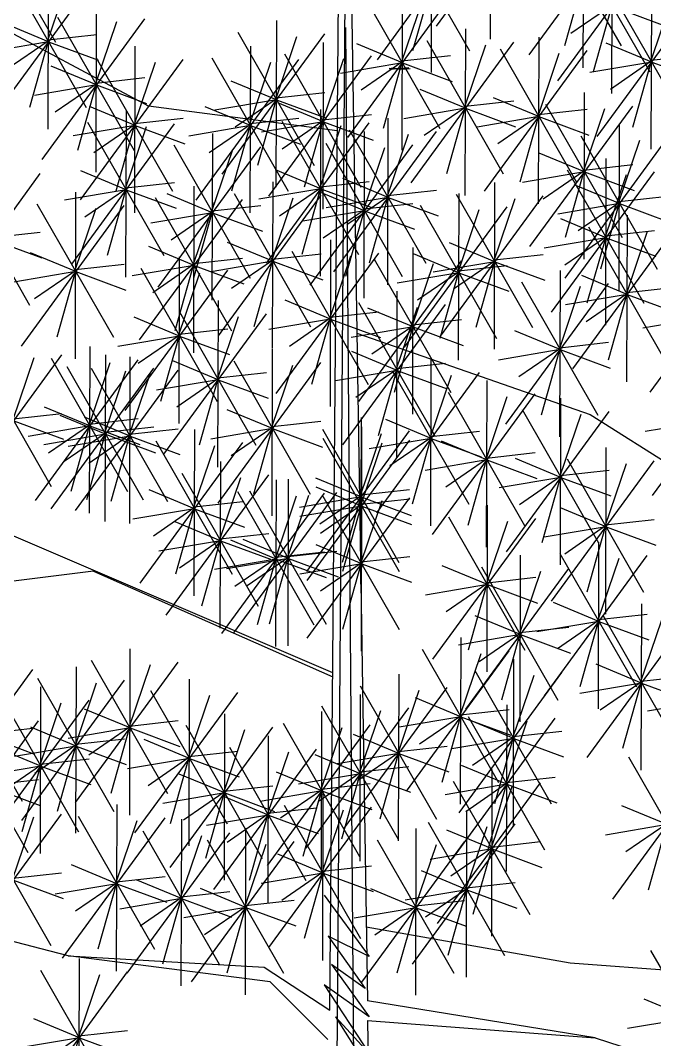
# Model space of a CAD drawing. Header units: millimetres. Extents: x 13268 to 164478, y 289082 to 363688.
# Drawn here: x 131777 to 133287, y 301694 to 304119 of the extents above; entities that cross this region are included whole.
import ezdxf

# ---------------------------------------------------------------- set-up
doc = ezdxf.new("R2010")
doc.units = ezdxf.units.MM

# ---------------------------------------------------------------- blocks, each defined once
blk = doc.blocks.new('A$C48CB66A8')
for p, q in [((2247.6, 5827.1), (2279.8, 9486.5)), ((2279.8, 9486.5), (2337.1, 5848.8)), ((2630.6, 8534.4), (2629.5, 8137.9)), ((2501.5, 8168.5), (2746, 8502.7)), ((2851.3, 8466.3), (2850.2, 8069.8)), ((1412.6, 8448.1), (1594.5, 8130.8)), ((2490, 8454.7), (2488.9, 8058.1)), ((2360.9, 8088.8), (2605.4, 8423)), ((2398.1, 8427.2), (2580, 8109.9)), ((2722.2, 8100.4), (2966.7, 8434.6)), ((2759.4, 8438.9), (2941.3, 8121.6)), ((2285, 8408.5), (2220.4, 8.5)), ((2919.7, 8404.8), (2918.6, 8008.2)), ((2790.6, 8038.8), (3035.1, 8373)), ((2827.7, 8377.3), (3009.6, 8060)), ((1577.8, 8320.2), (1576.7, 7923.6)), ((1448.7, 7954.2), (1693.2, 8288.4)), ((1485.8, 8292.7), (1667.8, 7975.4)), ((1576, 8132.3), (1626.7, 8282.1)), ((2850.8, 8279.4), (2806.3, 8121.6)), ((3013.5, 8272.2), (3012.4, 7875.6)), ((2420, 8270.1), (2419, 7873.5)), ((2489.5, 8267.7), (2445, 8109.9)), ((2290.9, 7904.1), (2535.4, 8238.4)), ((2328.1, 8242.6), (2510, 7925.3)), ((2418.3, 8082.3), (2468.9, 8232)), ((2884.3, 7906.2), (3128.9, 8240.4)), ((2921.5, 8244.7), (3103.4, 7927.4)), ((3011.7, 8084.3), (3062.4, 8234.1)), ((1691.7, 8217.6), (1690.7, 7821)), ((2919.2, 8217.8), (2821.9, 8150.9)), ((2919.2, 8217.8), (2874.7, 8060)), ((2920.2, 8216), (3039, 8172.1)), ((1578.3, 8131.4), (1470.2, 8176.3)), ((1562.6, 7851.6), (1807.1, 8185.8)), ((1599.8, 8190.1), (1781.7, 7872.8)), ((1690, 8029.7), (1740.6, 8179.5)), ((2120.6, 8182.1), (2119.6, 7785.5)), ((1991.5, 7816.1), (2236, 8150.3)), ((2028.7, 8154.6), (2210.6, 7837.3)), ((2285, 8165.2), (2349.5, 8.5)), ((2570.4, 8162.1), (2569.4, 7765.6)), ((1578.3, 8131.4), (1431.1, 8106.5)), ((1577.3, 8133.2), (1480, 8066.3)), ((1815.7, 7978.4), (1495.5, 8149.9)), ((1577.3, 8133.2), (1532.8, 7975.4)), ((1577.3, 8136), (1693.2, 8148.8)), ((1578.3, 8131.4), (1697.1, 8087.5)), ((2118.9, 7994.2), (2169.5, 8144)), ((2231.9, 8130), (2230.9, 7733.4)), ((2420.6, 8081.3), (2312.4, 8126.3)), ((2441.3, 7796.2), (2685.8, 8130.4)), ((2478.5, 8134.6), (2660.4, 7817.3)), ((2745.2, 8142.3), (2744.1, 7745.7)), ((3014, 8083.4), (2905.9, 8128.3)), ((1783.6, 8121), (1782.6, 7724.4)), ((2058.7, 8120.9), (2057.6, 7724.3)), ((2140, 8102.5), (2321.9, 7785.2)), ((2568.7, 7974.3), (2619.3, 8124.1)), ((2616.1, 7776.4), (2860.6, 8110.6)), ((2653.3, 8114.8), (2835.2, 7797.5)), ((2743.4, 7954.5), (2794.1, 8104.2)), ((1654.5, 7755.1), (1899, 8089.3)), ((1691.7, 8093.5), (1873.6, 7776.2)), ((1781.9, 7933.2), (1832.5, 8082.9)), ((1929.6, 7755), (2174.1, 8089.2)), ((1966.7, 8093.4), (2148.7, 7776.1)), ((2056.9, 7933.1), (2107.6, 8082.8)), ((2102.8, 7764), (2347.3, 8098.2)), ((2230.2, 7942.1), (2280.8, 8091.9)), ((2420.6, 8081.3), (2273.3, 8056.4)), ((2419.5, 8083.1), (2322.2, 8016.3)), ((2419.5, 8083.1), (2375, 7925.3)), ((2419.5, 8085.9), (2535.4, 8098.8)), ((2420.6, 8081.3), (2539.4, 8037.4)), ((3014, 8083.4), (2866.7, 8058.5)), ((3013, 8085.2), (2915.6, 8018.3)), ((3013, 8085.2), (2968.5, 7927.4)), ((3013, 8088), (3128.9, 8100.8)), ((3014, 8083.4), (3132.8, 8039.5)), ((1692.2, 8028.8), (1584.1, 8073.7)), ((2411.4, 8067.5), (2389.2, 8067.9)), ((2435.6, 8069.2), (2390, 8065.9)), ((2411.6, 8067.4), (2390, 8067.3)), ((2428.7, 8065.9), (2394.7, 8069)), ((2411.8, 8067.5), (2402.4, 8066)), ((2411.4, 8067.5), (2438.9, 8067.7)), ((2411.4, 8067.5), (2431.6, 8067)), ((2411.5, 8065.6), (2411.7, 8069.5)), ((2411.6, 8067.4), (2419.9, 8069)), ((2411.6, 8067.4), (2429.8, 8068.1)), ((1691.2, 8030.6), (1593.9, 7963.7)), ((1691.2, 8030.6), (1646.7, 7872.8)), ((1691.2, 8033.4), (1807.1, 8046.2)), ((2121.2, 7993.3), (2013, 8038.2)), ((1692.2, 8028.8), (1545, 8003.9)), ((1692.2, 8028.8), (1811, 7984.9)), ((2120.1, 7997.9), (2236, 8010.7)), ((2571, 7973.4), (2462.8, 8018.3)), ((2853.4, 8010.5), (2852.3, 7613.9)), ((2121.2, 7993.3), (1973.9, 7968.4)), ((2120.1, 7995.1), (2022.8, 7928.2)), ((2120.1, 7995.1), (2075.6, 7837.3)), ((2121.2, 7993.3), (2239.9, 7949.4)), ((2232.4, 7941.2), (2124.3, 7986.1)), ((2569.9, 7978), (2685.8, 7990.8)), ((2745.7, 7953.6), (2637.6, 7998.5)), ((2761.5, 7983), (2943.4, 7665.7)), ((1784.1, 7932.3), (1676, 7977.2)), ((1762.7, 7967.9), (1761.6, 7571.3)), ((2265.4, 7919.8), (1815.7, 7978.4)), ((2059.2, 7932.2), (1951.1, 7977.1)), ((2225.8, 7970.4), (2224.7, 7573.8)), ((2231.4, 7945.8), (2347.3, 7958.6)), ((2571, 7973.4), (2423.7, 7948.5)), ((2569.9, 7975.2), (2472.6, 7908.3)), ((2569.9, 7975.2), (2525.4, 7817.3)), ((2571, 7973.4), (2689.8, 7929.5)), ((2724.3, 7644.5), (2968.8, 7978.7)), ((2744.7, 7958.2), (2860.6, 7971)), ((2851.7, 7822.6), (2902.3, 7972.4)), ((1633.6, 7602), (1878.1, 7936.2)), ((1784.1, 7932.3), (1636.9, 7907.4)), ((1670.7, 7940.4), (1852.7, 7623.1)), ((1783.1, 7934), (1685.8, 7867.2)), ((1783.1, 7934), (1738.6, 7776.2)), ((1783.1, 7936.9), (1899, 7949.7)), ((1784.1, 7932.3), (1902.9, 7888.3)), ((2059.2, 7932.2), (1912, 7907.3)), ((2058.2, 7933.9), (1960.9, 7867.1)), ((2058.2, 7933.9), (2013.7, 7776.1)), ((2058.2, 7936.8), (2174.1, 7949.6)), ((2059.2, 7932.2), (2178, 7888.2)), ((2232.4, 7941.2), (2085.2, 7916.3)), ((2096.7, 7604.5), (2341.2, 7938.7)), ((2133.8, 7942.9), (2315.8, 7625.6)), ((2231.4, 7943), (2134.1, 7876.1)), ((2231.4, 7943), (2186.9, 7785.2)), ((2224, 7782.6), (2274.7, 7932.3)), ((2232.4, 7941.2), (2351.2, 7897.3)), ((2386.1, 7949.8), (2385, 7553.3)), ((2745.7, 7953.6), (2598.5, 7928.7)), ((2744.7, 7955.3), (2647.4, 7888.5)), ((2744.7, 7955.3), (2700.2, 7797.5)), ((2745.7, 7953.6), (2864.5, 7909.6)), ((2937, 7935.2), (2935.9, 7538.6)), ((1760.9, 7780.1), (1811.6, 7929.9)), ((1968.2, 7913.5), (1967.1, 7516.9)), ((2257, 7583.9), (2501.5, 7918.1)), ((2294.2, 7922.3), (2476.1, 7605)), ((2329.9, 7917.9), (2328.8, 7521.4)), ((2384.4, 7762), (2435, 7911.8)), ((2845, 7907.7), (3026.9, 7590.4)), ((1876.2, 7886), (2058.2, 7568.7)), ((2200.8, 7552), (2445.3, 7886.2)), ((2237.9, 7890.4), (2419.8, 7573.2)), ((2807.9, 7569.3), (3052.4, 7903.5)), ((2935.2, 7747.4), (2985.9, 7897.1)), ((1839.1, 7547.6), (2083.6, 7881.8)), ((1966.4, 7725.7), (2017.1, 7875.4)), ((2328.1, 7730.1), (2378.8, 7879.9)), ((2853.9, 7821.7), (2745.8, 7866.6)), ((2852.9, 7826.3), (2968.8, 7839.1)), ((2905, 7853.9), (2904, 7457.3)), ((1314, 7483.9), (1558.5, 7818.2)), ((1351.2, 7822.4), (1533.1, 7505.1)), ((1763.2, 7779.2), (1655.1, 7824.1)), ((2226.3, 7781.6), (2118.2, 7826.6)), ((2853.9, 7821.7), (2706.7, 7796.8)), ((2852.9, 7823.5), (2755.6, 7756.6)), ((2775.9, 7488), (3020.4, 7822.2)), ((2852.9, 7823.5), (2808.4, 7665.7)), ((2813.1, 7826.4), (2995, 7509.1)), ((2853.9, 7821.7), (2972.7, 7777.8)), ((2903.3, 7666.1), (2953.9, 7815.8)), ((1762.2, 7783.8), (1878.1, 7796.6)), ((1924.1, 7788.2), (1923, 7391.6)), ((2111.7, 7798), (2110.7, 7401.4)), ((2225.3, 7786.3), (2341.2, 7799.1)), ((2386.6, 7761.1), (2278.5, 7806)), ((2640.2, 7796.6), (2639.1, 7400.1)), ((2937.5, 7746.4), (2829.4, 7791.4)), ((1763.2, 7779.2), (1616, 7754.3)), ((1642.5, 7773.5), (1641.5, 7376.9)), ((1762.2, 7780.9), (1664.9, 7714.1)), ((1762.2, 7780.9), (1717.7, 7623.1)), ((1763.2, 7779.2), (1882, 7735.2)), ((1968.7, 7724.8), (1860.6, 7769.7)), ((1982.6, 7432), (2227.2, 7766.2)), ((2019.8, 7770.5), (2201.7, 7453.2)), ((2226.3, 7781.6), (2079.1, 7756.8)), ((2225.3, 7783.4), (2128, 7716.6)), ((2225.3, 7783.4), (2180.8, 7625.6)), ((2330.4, 7729.2), (2222.3, 7774.1)), ((2226.3, 7781.6), (2345.1, 7737.7)), ((2385.6, 7762.9), (2288.3, 7696)), ((2385.6, 7762.9), (2341.1, 7605)), ((2385.6, 7765.7), (2501.5, 7778.5)), ((2511.1, 7430.7), (2755.6, 7764.9)), ((2548.3, 7769.1), (2730.2, 7451.8)), ((2554.7, 7770.5), (2553.6, 7373.9)), ((2936.5, 7751.1), (3052.4, 7763.9)), ((1513.4, 7407.5), (1758, 7741.7)), ((1550.6, 7746), (1732.5, 7428.7)), ((1795, 7422.2), (2039.5, 7756.4)), ((1832.1, 7760.7), (2014, 7443.4)), ((1922.3, 7600.3), (1973, 7750.1)), ((1967.7, 7729.4), (2083.6, 7742.2)), ((2110, 7610.2), (2160.7, 7759.9)), ((2386.6, 7761.1), (2239.4, 7736.2)), ((2329.4, 7733.8), (2445.3, 7746.6)), ((2386.6, 7761.1), (2505.4, 7717.2)), ((2425.6, 7404.5), (2670.1, 7738.7)), ((2462.8, 7743), (2644.7, 7425.7)), ((2638.5, 7608.8), (2689.1, 7758.6)), ((2937.5, 7746.4), (2790.3, 7721.6)), ((2936.5, 7748.2), (2839.2, 7681.4)), ((2936.5, 7748.2), (2892, 7590.4)), ((2937.5, 7746.4), (3056.3, 7702.5)), ((1640.8, 7585.6), (1691.4, 7735.4)), ((1968.7, 7724.8), (1821.5, 7699.9)), ((1967.7, 7726.5), (1870.4, 7659.7)), ((1967.7, 7726.5), (1923.2, 7568.7)), ((1968.7, 7724.8), (2087.5, 7680.8)), ((2330.4, 7729.2), (2183.2, 7704.3)), ((2329.4, 7731), (2232.1, 7664.1)), ((2329.4, 7731), (2284.9, 7573.2)), ((2330.4, 7729.2), (2449.2, 7685.3)), ((2553, 7582.6), (2603.6, 7732.4)), ((2955.5, 7719), (2954.4, 7322.4)), ((2905.5, 7665.1), (2797.4, 7710.1)), ((2863.6, 7691.5), (3045.5, 7374.2)), ((1442.6, 7665.7), (1558.5, 7678.6)), ((2905.5, 7665.1), (2758.3, 7640.3)), ((2904.5, 7666.9), (2807.2, 7600.1)), ((2826.4, 7353.1), (3070.9, 7687.3)), ((2904.5, 7666.9), (2860, 7509.1)), ((2904.5, 7669.8), (3020.4, 7682.6)), ((2905.5, 7665.1), (3024.3, 7621.2)), ((2953.8, 7531.2), (3004.4, 7680.9)), ((1443.6, 7661.1), (1562.4, 7617.2)), ((1924.6, 7599.4), (1816.5, 7644.3)), ((2112.3, 7609.2), (2004.2, 7654.1)), ((2249.2, 7660.4), (2248.2, 7263.8)), ((2445.6, 7641.7), (2444.6, 7245.1)), ((2640.7, 7607.9), (2532.6, 7652.8)), ((1643.1, 7584.7), (1535, 7629.6)), ((1889.4, 7619.9), (1888.4, 7223.3)), ((1923.6, 7604), (2039.5, 7616.8)), ((2111.3, 7613.8), (2227.2, 7626.6)), ((2120.1, 7294.4), (2364.6, 7628.7)), ((2157.3, 7632.9), (2339.2, 7315.6)), ((2247.5, 7472.6), (2298.1, 7622.3)), ((2555.2, 7581.7), (2447.1, 7626.6)), ((2639.7, 7612.5), (2755.6, 7625.3)), ((3010.3, 7297.5), (3254.8, 7631.8)), ((1642.1, 7589.3), (1758, 7602.1)), ((1924.6, 7599.4), (1777.4, 7574.5)), ((1797.5, 7592.4), (1979.4, 7275.1)), ((1923.6, 7601.2), (1826.3, 7534.3)), ((1923.6, 7601.2), (1879.1, 7443.4)), ((1924.6, 7599.4), (2043.4, 7555.5)), ((2112.3, 7609.2), (1965, 7584.3)), ((2111.2, 7611), (2013.9, 7544.1)), ((2111.2, 7611), (2066.8, 7453.2)), ((2112.3, 7609.2), (2231.1, 7565.3)), ((2316.5, 7275.8), (2561, 7610)), ((2353.7, 7614.2), (2535.6, 7296.9)), ((2443.9, 7453.9), (2494.5, 7603.6)), ((2640.7, 7607.9), (2493.5, 7583)), ((2639.7, 7609.7), (2542.4, 7542.8)), ((2554.2, 7586.3), (2670.1, 7599.1)), ((2639.7, 7609.7), (2595.2, 7451.8)), ((2640.7, 7607.9), (2759.5, 7564)), ((1643.1, 7584.7), (1495.8, 7559.8)), ((1642, 7586.5), (1544.7, 7519.6)), ((1642, 7586.5), (1597.6, 7428.7)), ((1643.1, 7584.7), (1761.9, 7540.8)), ((1760.3, 7253.9), (2004.8, 7588.2)), ((1887.7, 7432.1), (1938.3, 7581.8)), ((2555.2, 7581.7), (2408, 7556.8)), ((2554.2, 7583.5), (2456.9, 7516.6)), ((2554.2, 7583.5), (2509.7, 7425.7)), ((2555.2, 7581.7), (2674, 7537.8)), ((2795.9, 7587.6), (2794.8, 7191.1)), ((2956, 7530.3), (2847.9, 7575.2)), ((2666.8, 7221.7), (2911.3, 7555.9)), ((2704, 7560.1), (2885.9, 7242.8)), ((2794.2, 7399.8), (2844.8, 7549.6)), ((2955, 7534.9), (3070.9, 7547.7)), ((2407.6, 7538.4), (2406.5, 7141.8)), ((2956, 7530.3), (2808.8, 7505.4)), ((2955, 7532), (2857.7, 7465.2)), ((2955, 7532), (2910.5, 7374.2)), ((2956, 7530.3), (3074.8, 7486.3)), ((1981.7, 7516.1), (1980.6, 7119.5)), ((2249.7, 7471.6), (2141.6, 7516.6)), ((2278.5, 7172.4), (2523, 7506.7)), ((2315.7, 7510.9), (2497.6, 7193.6)), ((2446.2, 7452.9), (2338, 7497.9)), ((2405.9, 7350.6), (2456.5, 7500.3)), ((1890, 7431.1), (1781.8, 7476)), ((1852.6, 7150.2), (2097.1, 7484.4)), ((1889.8, 7488.6), (2071.7, 7171.3)), ((1980, 7328.3), (2030.6, 7478.1)), ((2249.7, 7471.6), (2102.5, 7446.8)), ((2248.7, 7473.4), (2151.4, 7406.6)), ((2248.7, 7473.4), (2204.2, 7315.6)), ((2248.7, 7476.2), (2364.6, 7489.1)), ((2249.7, 7471.6), (2368.5, 7427.7)), ((3139.9, 7474.7), (2992.7, 7449.8)), ((1888.9, 7435.7), (2004.8, 7448.5)), ((2446.2, 7452.9), (2298.9, 7428.1)), ((2445.1, 7454.7), (2347.8, 7387.9)), ((2445.1, 7454.7), (2400.6, 7296.9)), ((2445.1, 7457.6), (2561, 7470.4)), ((2446.2, 7452.9), (2565, 7409)), ((1890, 7431.1), (1742.7, 7406.2)), ((1888.9, 7432.9), (1791.6, 7366)), ((1888.9, 7432.9), (1844.4, 7275.1)), ((1890, 7431.1), (2008.8, 7387.2)), ((2312, 7438.4), (2867.4, 7244.4)), ((2796.4, 7398.9), (2688.3, 7443.8)), ((1676.2, 7406.1), (1675.2, 7009.5)), ((2110.8, 7399.8), (2109.8, 7003.2)), ((2796.4, 7398.9), (2649.2, 7374)), ((2795.4, 7400.7), (2698.1, 7333.8)), ((2795.4, 7400.7), (2750.9, 7242.8)), ((2795.4, 7403.5), (2911.3, 7416.3)), ((2796.4, 7398.9), (2915.2, 7354.9)), ((1365.5, 7052.3), (1610, 7386.6)), ((1402.7, 7390.8), (1584.6, 7073.5)), ((1492.9, 7230.5), (1543.5, 7380.2)), ((1547.1, 7040.1), (1791.6, 7374.3)), ((1584.3, 7378.6), (1766.2, 7061.3)), ((1713.4, 7386.3), (1712.4, 6989.7)), ((1771.6, 7382.1), (1770.5, 6985.5)), ((2408.1, 7349.6), (2300, 7394.5)), ((2488.5, 7376.1), (2487.4, 6979.6)), ((3015.9, 7051.7), (3260.4, 7386)), ((1584.3, 7020.3), (1828.9, 7354.6)), ((1621.5, 7358.8), (1803.4, 7041.5)), ((1642.5, 7016.1), (1887, 7350.4)), ((1674.5, 7218.2), (1725.1, 7368)), ((1679.6, 7354.6), (1861.6, 7037.3)), ((1982.2, 7327.4), (1874.1, 7372.3)), ((1981.7, 7033.9), (2226.3, 7368.1)), ((2018.9, 7372.3), (2200.8, 7055)), ((2109.1, 7212), (2159.7, 7361.8)), ((2407.1, 7351.4), (2309.8, 7284.6)), ((2407.1, 7351.4), (2362.6, 7193.6)), ((2407.1, 7354.2), (2523, 7367)), ((1711.7, 7198.5), (1762.4, 7348.2)), ((1769.8, 7194.3), (1820.5, 7344)), ((1982.2, 7327.4), (1835, 7302.5)), ((1981.2, 7329.2), (1883.9, 7262.3)), ((1981.2, 7329.2), (1936.7, 7171.3)), ((1981.2, 7332), (2097.1, 7344.8)), ((1982.2, 7327.4), (2101, 7283.4)), ((2408.1, 7349.6), (2260.9, 7324.7)), ((2359.4, 7010.2), (2603.9, 7344.4)), ((2396.5, 7348.6), (2578.4, 7031.3)), ((2408.1, 7349.6), (2526.9, 7305.7)), ((2486.7, 7188.3), (2537.4, 7338.1)), ((2621.4, 7325.2), (2620.3, 6928.6)), ((2492.3, 6959.2), (2736.8, 7293.4)), ((2529.5, 7297.7), (2711.4, 6980.4)), ((2619.7, 7137.4), (2670.3, 7287.1)), ((2797.3, 7283.7), (2796.2, 6887.1)), ((1676.7, 7217.3), (1568.6, 7262.2)), ((2111.4, 7211.1), (2003.3, 7256)), ((2705.4, 7256.2), (2887.3, 6938.9)), ((1494.1, 7234.1), (1610, 7247)), ((1495.2, 7229.5), (1614, 7185.6)), ((1714, 7197.5), (1605.9, 7242.5)), ((1772.1, 7193.3), (1664, 7238.3)), ((1675.7, 7221.9), (1791.6, 7234.7)), ((2110.3, 7215.7), (2226.3, 7228.5)), ((2322, 7237.1), (2320.9, 6840.6)), ((2489, 7187.4), (2380.9, 7232.3)), ((2668.2, 6917.8), (2912.7, 7252)), ((2795.6, 7095.9), (2846.2, 7245.6)), ((2867.4, 7244.4), (3174.3, 7050.5)), ((3145.5, 7228.9), (2998.3, 7204)), ((1676.7, 7217.3), (1529.5, 7192.4)), ((1675.7, 7219.1), (1578.4, 7152.2)), ((1675.7, 7219.1), (1631.2, 7061.3)), ((1676.7, 7217.3), (1795.5, 7173.4)), ((1713, 7202.1), (1828.9, 7215)), ((1771.1, 7197.9), (1887, 7210.8)), ((1925.4, 7209.2), (1924.3, 6812.6)), ((2111.4, 7211.1), (1964.1, 7186.2)), ((2110.3, 7212.9), (2013, 7146)), ((2110.3, 7212.9), (2065.9, 7055)), ((2111.4, 7211.1), (2230.2, 7167.1)), ((2192.9, 6871.2), (2437.4, 7205.4)), ((2230.1, 7209.7), (2412, 6892.4)), ((2323.1, 7215.5), (2322.1, 6818.9)), ((2488, 7192), (2603.9, 7204.8)), ((1714, 7197.5), (1566.7, 7172.7)), ((1712.9, 7199.3), (1615.6, 7132.5)), ((1772.1, 7193.3), (1624.9, 7168.5)), ((1712.9, 7199.3), (1668.5, 7041.5)), ((1771.1, 7195.1), (1673.8, 7128.3)), ((1714, 7197.5), (1832.8, 7153.6)), ((1771.1, 7195.1), (1726.6, 7037.3)), ((1772.1, 7193.3), (1890.9, 7149.4)), ((1833.4, 7181.7), (2015.4, 6864.4)), ((2194, 6849.5), (2438.6, 7183.8)), ((2231.2, 7188), (2413.1, 6870.7)), ((2320.3, 7049.3), (2370.9, 7199.1)), ((2489, 7187.4), (2341.8, 7162.5)), ((2488, 7189.2), (2390.7, 7122.3)), ((2488, 7189.2), (2443.5, 7031.3)), ((2489, 7187.4), (2607.8, 7143.5)), ((2621.9, 7136.4), (2513.8, 7181.3)), ((1796.3, 6843.2), (2040.8, 7177.5)), ((1923.6, 7021.4), (1974.3, 7171.1)), ((2321.4, 7027.7), (2372, 7177.4)), ((2904.8, 7166.3), (2903.7, 6769.7)), ((1987.3, 7132.8), (1986.2, 6736.2)), ((2621.9, 7136.4), (2474.7, 7111.5)), ((2620.9, 7138.2), (2523.6, 7071.3)), ((2620.9, 7138.2), (2576.4, 6980.4)), ((2620.9, 7141), (2736.8, 7153.8)), ((2621.9, 7136.4), (2740.7, 7092.5)), ((2797.8, 7094.9), (2689.7, 7139.9)), ((2775.7, 6800.3), (3020.2, 7134.5)), ((2812.8, 7138.8), (2994.8, 6821.5)), ((2796.8, 7099.6), (2912.7, 7112.4)), ((2903, 6978.4), (2953.7, 7128.2)), ((1858.2, 6766.8), (2102.7, 7101.1)), ((1895.3, 7105.3), (2077.3, 6788)), ((1985.5, 6945), (2036.2, 7094.7)), ((2119.8, 7089.1), (2118.8, 6692.5)), ((2148.7, 7090.6), (2147.7, 6694)), ((2322.5, 7048.4), (2214.4, 7093.3)), ((2797.8, 7094.9), (2650.6, 7070.1)), ((2796.8, 7096.7), (2699.5, 7029.9)), ((2796.8, 7096.7), (2752.3, 6938.9)), ((2797.8, 7094.9), (2916.6, 7051)), ((1925.9, 7020.4), (1817.8, 7065.3)), ((2019.6, 6724.6), (2264.1, 7058.8)), ((2027.9, 7061.6), (2209.8, 6744.3)), ((2056.8, 7063.1), (2238.7, 6745.8)), ((2323.7, 7026.7), (2215.6, 7071.7)), ((2321.5, 7053), (2437.4, 7065.8)), ((2323.1, 7078), (2322, 6681.4)), ((1924.9, 7025), (2040.8, 7037.8)), ((1990.7, 6723.1), (2235.3, 7057.3)), ((2118.1, 6901.2), (2168.7, 7051)), ((2147, 6902.7), (2197.6, 7052.5)), ((2322.5, 7048.4), (2175.3, 7023.5)), ((2194, 6712), (2438.5, 7046.2)), ((2321.5, 7050.2), (2224.2, 6983.3)), ((2231.2, 7050.5), (2413.1, 6733.2)), ((2321.5, 7050.2), (2277, 6892.4)), ((2321.4, 6890.1), (2372, 7039.9)), ((2322.5, 7048.4), (2441.3, 7004.5)), ((2322.6, 7031.3), (2438.6, 7044.2)), ((1925.9, 7020.4), (1778.7, 6995.5)), ((1924.9, 7022.2), (1827.6, 6955.3)), ((1924.9, 7022.2), (1880.4, 6864.4)), ((1925.9, 7020.4), (2044.7, 6976.5)), ((2323.7, 7026.7), (2176.4, 7001.8)), ((2322.6, 7028.5), (2225.3, 6961.7)), ((2322.6, 7028.5), (2278.2, 6870.7)), ((2323.7, 7026.7), (2442.5, 6982.8)), ((2622.4, 7028.5), (2621.4, 6631.9)), ((2905.3, 6977.5), (2797.2, 7022.4)), ((2254.6, 6629.7), (1389.1, 7000.7)), ((1987.8, 6944), (1879.7, 6989)), ((2493.3, 6662.5), (2737.9, 6996.7)), ((2530.5, 7001), (2712.4, 6683.7)), ((2620.7, 6840.6), (2671.3, 6990.4)), ((2904.3, 6982.1), (3020.2, 6994.9)), ((2905.3, 6977.5), (2758.1, 6952.6)), ((2904.3, 6979.3), (2807, 6912.4)), ((2904.3, 6979.3), (2859.8, 6821.5)), ((2905.3, 6977.5), (3024.1, 6933.6)), ((1987.8, 6944), (1840.6, 6919.2)), ((1986.8, 6945.8), (1889.5, 6879)), ((1986.8, 6945.8), (1942.3, 6788)), ((1986.8, 6948.6), (2102.7, 6961.5)), ((1987.8, 6944), (2106.6, 6900.1)), ((2120.4, 6900.3), (2012.3, 6945.2)), ((2149.2, 6901.8), (2041.1, 6946.7)), ((2887.6, 6941), (2886.5, 6544.4)), ((2119.3, 6904.9), (2235.3, 6917.7)), ((2148.2, 6906.4), (2264.1, 6919.2)), ((2323.6, 6889.2), (2215.5, 6934.1)), ((2795.7, 6913.5), (2977.6, 6596.2)), ((2120.4, 6900.3), (1973.1, 6875.4)), ((2149.2, 6901.8), (2002, 6876.9)), ((2119.3, 6902.1), (2022, 6835.2)), ((2148.2, 6903.6), (2050.9, 6836.7)), ((2119.3, 6902.1), (2074.9, 6744.3)), ((2148.2, 6903.6), (2103.7, 6745.8)), ((2120.4, 6900.3), (2239.2, 6856.4)), ((2149.2, 6901.8), (2268, 6857.9)), ((2323.6, 6889.2), (2176.4, 6864.3)), ((2322.6, 6891), (2225.3, 6824.1)), ((2322.6, 6891), (2278.1, 6733.2)), ((2322.6, 6893.8), (2438.5, 6906.6)), ((2323.6, 6889.2), (2442.4, 6845.3)), ((2701, 6909.5), (2700, 6512.9)), ((2758.5, 6575), (3003, 6909.3)), ((2885.9, 6753.2), (2936.5, 6902.9)), ((1685.4, 6871.4), (1268.2, 6820.6)), ((1685.4, 6871.4), (2254.6, 6619.9)), ((2623, 6839.7), (2514.9, 6884.6)), ((2571.9, 6543.6), (2816.5, 6877.8)), ((2609.1, 6882), (2791, 6564.7)), ((2699.3, 6721.7), (2749.9, 6871.5)), ((2621.9, 6841.5), (2524.6, 6774.6)), ((2621.9, 6841.5), (2577.5, 6683.7)), ((2622, 6844.3), (2737.9, 6857.1)), ((2623, 6839.7), (2475.7, 6814.8)), ((2623, 6839.7), (2741.8, 6795.8)), ((2888.1, 6752.2), (2780, 6797.1)), ((2989.4, 6794.3), (2988.3, 6397.7)), ((2887.1, 6756.8), (3003, 6769.6)), ((2701.6, 6720.8), (2593.5, 6765.7)), ((2888.1, 6752.2), (2740.9, 6727.3)), ((2887.1, 6754), (2789.8, 6687.2)), ((2887.1, 6754), (2842.6, 6596.2)), ((2860.3, 6428.4), (3104.8, 6762.6)), ((2888.1, 6752.2), (3006.9, 6708.3)), ((2897.4, 6766.8), (3079.3, 6449.5)), ((2987.6, 6606.5), (3038.3, 6756.2)), ((2701.6, 6720.8), (2554.3, 6695.9)), ((2700.5, 6722.5), (2603.2, 6655.7)), ((2700.5, 6722.5), (2656.1, 6564.7)), ((2700.5, 6725.4), (2816.5, 6738.2)), ((2701.6, 6720.8), (2820.4, 6676.8)), ((2559.3, 6713.9), (2558.2, 6317.3)), ((1771.7, 6687.2), (1770.6, 6290.7)), ((2430.2, 6348), (2674.7, 6682.2)), ((2467.3, 6686.4), (2649.2, 6369.1)), ((2557.5, 6526.1), (2608.2, 6675.8)), ((1642.6, 6321.3), (1887.1, 6655.5)), ((1679.8, 6659.7), (1861.7, 6342.4)), ((1770, 6499.4), (1820.6, 6649.2)), ((2685, 6662.6), (2683.9, 6266)), ((2989.9, 6605.5), (2881.8, 6650.5)), ((1296.1, 6303.2), (1540.6, 6637.4)), ((1333.3, 6641.6), (1515.2, 6324.3)), ((1643.7, 6644.4), (1642.6, 6247.8)), ((2411.8, 6626.6), (2410.8, 6230)), ((2555.9, 6296.6), (2800.4, 6630.9)), ((2593.1, 6635.1), (2775, 6317.8)), ((2683.3, 6474.8), (2733.9, 6624.5)), ((2988.9, 6610.2), (3104.8, 6623)), ((1514.5, 6278.4), (1759.1, 6612.6)), ((1551.7, 6616.9), (1733.6, 6299.6)), ((1641.9, 6456.5), (1692.6, 6606.3)), ((1913, 6615), (1911.9, 6218.4)), ((2319.9, 6599.1), (2501.8, 6281.8)), ((2989.9, 6605.5), (2842.6, 6580.7)), ((2988.9, 6607.3), (2891.5, 6540.5)), ((2988.9, 6607.3), (2944.4, 6449.5)), ((2989.9, 6605.5), (3108.7, 6561.6)), ((1559.3, 6596.5), (1558.2, 6199.9)), ((1783.9, 6249.1), (2028.4, 6583.3)), ((1821.1, 6587.5), (2003, 6270.2)), ((1911.3, 6427.2), (1961.9, 6576.9)), ((2282.7, 6260.6), (2527.2, 6594.9)), ((2320.2, 6578.4), (2319.2, 6181.8)), ((2410.1, 6438.8), (2460.7, 6588.5)), ((1430.2, 6230.6), (1674.7, 6564.8)), ((1467.4, 6569), (1649.3, 6251.7)), ((1557.6, 6408.7), (1608.2, 6558.4)), ((2228.3, 6550.9), (2410.2, 6233.6)), ((2559.8, 6525.2), (2451.7, 6570.1)), ((2669, 6553.2), (2667.9, 6156.6)), ((3151.3, 6563.3), (3004.1, 6538.4)), ((1772.2, 6498.5), (1664.1, 6543.4)), ((1996.9, 6532.5), (1995.9, 6136)), ((2191.1, 6212.4), (2435.7, 6546.7)), ((2228.3, 6537.4), (2227.2, 6140.8)), ((2318.5, 6390.6), (2369.2, 6540.3)), ((2559.8, 6525.2), (2412.6, 6500.3)), ((2558.8, 6526.9), (2461.5, 6460.1)), ((2558.8, 6526.9), (2514.3, 6369.1)), ((2558.8, 6529.8), (2674.7, 6542.6)), ((2559.8, 6525.2), (2678.6, 6481.2)), ((2577.1, 6525.7), (2759, 6208.4)), ((1309.7, 6180.8), (1554.3, 6515.1)), ((1346.9, 6519.3), (1528.8, 6202)), ((1771.2, 6503.1), (1887.1, 6515.9)), ((1867.8, 6166.6), (2112.3, 6500.8)), ((1905, 6505), (2086.9, 6187.7)), ((2099.2, 6171.4), (2343.7, 6505.7)), ((2136.4, 6509.9), (2318.3, 6192.6)), ((2539.9, 6187.2), (2784.4, 6521.5)), ((2685.5, 6473.8), (2577.4, 6518.7)), ((2667.3, 6365.4), (2717.9, 6515.1)), ((1424.7, 6485), (1540.6, 6497.8)), ((1425.7, 6480.4), (1544.5, 6436.4)), ((1644.2, 6455.6), (1536.1, 6500.5)), ((1772.2, 6498.5), (1625, 6473.6)), ((1771.2, 6500.3), (1673.9, 6433.4)), ((1771.2, 6500.3), (1726.7, 6342.4)), ((1772.2, 6498.5), (1891, 6454.6)), ((1995.2, 6344.7), (2045.8, 6494.5)), ((2101, 6480.1), (2099.9, 6083.5)), ((2226.6, 6349.6), (2277.2, 6499.3)), ((2412.3, 6437.8), (2304.2, 6482.8)), ((2684.5, 6478.4), (2800.4, 6491.2)), ((1559.8, 6407.8), (1451.7, 6452.7)), ((1644.2, 6455.6), (1496.9, 6430.7)), ((1643.1, 6457.4), (1545.8, 6390.5)), ((1643.1, 6457.4), (1598.7, 6299.6)), ((1643.2, 6460.2), (1759.1, 6473)), ((1644.2, 6455.6), (1763, 6411.7)), ((1913.5, 6426.2), (1805.4, 6471.2)), ((2009.1, 6452.6), (2191, 6135.3)), ((2411.3, 6442.4), (2527.2, 6455.3)), ((2685.5, 6473.8), (2538.3, 6448.9)), ((2684.5, 6475.6), (2587.2, 6408.8)), ((2684.5, 6475.6), (2640, 6317.8)), ((2685.5, 6473.8), (2804.3, 6429.9)), ((1912.5, 6428), (1815.2, 6361.2)), ((1912.5, 6428), (1868, 6270.2)), ((1912.5, 6430.9), (2028.4, 6443.7)), ((1971.9, 6114.1), (2216.4, 6448.3)), ((2099.3, 6292.2), (2149.9, 6442)), ((2320.8, 6389.6), (2212.7, 6434.5)), ((2412.3, 6437.8), (2265.1, 6413)), ((2411.3, 6439.6), (2314, 6372.8)), ((2411.3, 6439.6), (2366.8, 6281.8)), ((2412.3, 6437.8), (2531.1, 6393.9)), ((2958.5, 6429.8), (3140.4, 6112.5)), ((1559.8, 6407.8), (1412.6, 6382.9)), ((1558.8, 6409.5), (1461.5, 6342.7)), ((1558.8, 6409.5), (1514.3, 6251.7)), ((1558.8, 6412.4), (1674.7, 6425.2)), ((1559.8, 6407.8), (1678.6, 6363.8)), ((1913.5, 6426.2), (1766.3, 6401.4)), ((1913.5, 6426.2), (2032.3, 6382.3)), ((2319.8, 6394.2), (2435.7, 6407)), ((2669.5, 6364.4), (2561.4, 6409.3)), ((2921.3, 6091.4), (3165.8, 6425.6)), ((1997.5, 6343.8), (1889.3, 6388.7)), ((2228.8, 6348.6), (2120.7, 6393.5)), ((2320.8, 6389.6), (2173.5, 6364.7)), ((2319.7, 6391.4), (2222.4, 6324.5)), ((2319.7, 6391.4), (2275.3, 6233.6)), ((2320.8, 6389.6), (2439.6, 6345.7)), ((2633.6, 6399.3), (2632.5, 6002.7)), ((2668.5, 6369), (2784.4, 6381.8)), ((1438.3, 6362.6), (1554.3, 6375.5)), ((1439.4, 6358), (1558.2, 6314.1)), ((1996.4, 6348.4), (2112.3, 6361.2)), ((2227.8, 6353.2), (2343.7, 6366)), ((2504.5, 6033.4), (2749, 6367.6)), ((2669.5, 6364.4), (2522.3, 6339.5)), ((2541.7, 6371.8), (2723.6, 6054.5)), ((2668.5, 6366.2), (2571.2, 6299.3)), ((2668.5, 6366.2), (2624, 6208.4)), ((2631.9, 6211.5), (2682.5, 6361.3)), ((2669.5, 6364.4), (2788.3, 6320.5)), ((1997.5, 6343.8), (1850.2, 6318.9)), ((1996.4, 6345.6), (1899.1, 6278.7)), ((1996.4, 6345.6), (1951.9, 6187.7)), ((2101.5, 6291.3), (1993.4, 6336.2)), ((1997.5, 6343.8), (2116.3, 6299.8)), ((2228.8, 6348.6), (2081.6, 6323.7)), ((2227.8, 6350.4), (2130.5, 6283.5)), ((2227.8, 6350.4), (2183.3, 6192.6)), ((2228.8, 6348.6), (2347.6, 6304.7)), ((2231.3, 6342.1), (2230.2, 5945.5)), ((1740.4, 6316.5), (1739.3, 5919.9)), ((2100.5, 6295.9), (2216.4, 6308.7)), ((2102.2, 5976.2), (2346.7, 6310.4)), ((2139.3, 6314.6), (2321.2, 5997.3)), ((3050.9, 6268.5), (2942.8, 6313.5)), ((1364.7, 5959.3), (1609.3, 6293.6)), ((1401.9, 6297.8), (1583.8, 5980.5)), ((1492.1, 6137.5), (1542.8, 6287.2)), ((1611.3, 5950.5), (1855.8, 6284.7)), ((1648.5, 6289), (1830.4, 5971.7)), ((2101.5, 6291.3), (1954.3, 6266.4)), ((2100.5, 6293.1), (2003.2, 6226.2)), ((2100.5, 6293.1), (2056, 6135.3)), ((2101.5, 6291.3), (2220.3, 6247.4)), ((2229.5, 6154.3), (2280.2, 6304)), ((2573.5, 6302.1), (2572.5, 5905.5)), ((1738.7, 6128.6), (1789.3, 6278.4)), ((1894.3, 6281.1), (1893.2, 5884.5)), ((2047.4, 6260.1), (2046.3, 5863.5)), ((2444.4, 5936.1), (2689, 6270.4)), ((2452.7, 6259.6), (2451.7, 5863)), ((2481.6, 6274.6), (2663.5, 5957.3)), ((2571.8, 6114.3), (2622.5, 6264)), ((3050.9, 6268.5), (2903.7, 6243.7)), ((3049.9, 6270.3), (2952.6, 6203.5)), ((3049.9, 6270.3), (3005.4, 6112.5)), ((1765.2, 5915.1), (2009.7, 6249.3)), ((1802.3, 6253.6), (1984.2, 5936.3)), ((1892.5, 6093.2), (1943.2, 6243)), ((2634.1, 6210.6), (2526, 6255.5)), ((1918.3, 5894.2), (2162.8, 6228.4)), ((1955.4, 6232.6), (2137.3, 5915.3)), ((2045.6, 6072.3), (2096.3, 6222)), ((2323.6, 5893.6), (2568.1, 6227.9)), ((2360.8, 6232.1), (2542.7, 5914.8)), ((2451, 6071.8), (2501.6, 6221.5)), ((2634.1, 6210.6), (2486.9, 6185.7)), ((2633.1, 6212.4), (2535.8, 6145.5)), ((2633.1, 6212.4), (2588.6, 6054.5)), ((2633.1, 6215.2), (2749, 6228)), ((2634.1, 6210.6), (2752.9, 6166.6)), ((2231.8, 6153.3), (2123.7, 6198.3)), ((1740.9, 6127.7), (1632.8, 6172.6)), ((2230.8, 6158), (2346.7, 6170.8)), ((1493.4, 6141.1), (1609.3, 6153.9)), ((1739.9, 6132.3), (1855.8, 6145.1)), ((1894.8, 6092.3), (1786.7, 6137.2)), ((2231.8, 6153.3), (2084.6, 6128.5)), ((2230.8, 6155.1), (2133.5, 6088.3)), ((2230.8, 6155.1), (2186.3, 5997.3)), ((2231.8, 6153.3), (2350.6, 6109.4)), ((2574.1, 6113.3), (2466, 6158.3)), ((1624.6, 5956.2), (1000.9, 6119)), ((1494.4, 6136.5), (1613.2, 6092.6)), ((1740.9, 6127.7), (1593.7, 6102.8)), ((1739.9, 6129.5), (1642.6, 6062.6)), ((1739.9, 6129.5), (1695.4, 5971.7)), ((1740.9, 6127.7), (1859.7, 6083.8)), ((2047.9, 6071.4), (1939.8, 6116.3)), ((2453.2, 6070.8), (2345.1, 6115.7)), ((2574.1, 6113.3), (2426.8, 6088.4)), ((2573, 6115.1), (2475.7, 6048.3)), ((2573, 6115.1), (2528.6, 5957.3)), ((2573.1, 6117.9), (2689, 6130.8)), ((2574.1, 6113.3), (2692.9, 6069.4)), ((1894.8, 6092.3), (1747.6, 6067.4)), ((1893.8, 6094.1), (1796.5, 6027.2)), ((1893.8, 6094.1), (1849.3, 5936.3)), ((1893.8, 6096.9), (2009.7, 6109.7)), ((1894.8, 6092.3), (2013.6, 6048.4)), ((2046.9, 6076), (2162.8, 6088.8)), ((2234.1, 6100.7), (2341.7, 5954.7)), ((2047.9, 6071.4), (1900.6, 6046.5)), ((2046.9, 6073.1), (1949.5, 6006.3)), ((2046.9, 6073.1), (2002.4, 5915.3)), ((2047.9, 6071.4), (2166.7, 6027.4)), ((2453.2, 6070.8), (2306, 6045.9)), ((2452.2, 6072.6), (2354.9, 6005.7)), ((2452.2, 6072.6), (2407.7, 5914.8)), ((2452.2, 6075.4), (2568.1, 6088.2)), ((2453.2, 6070.8), (2572, 6026.9)), ((2819.8, 5939), (2334.3, 6024.7)), ((2243.9, 6003.4), (2331.9, 5878.5)), ((2341.7, 5954.7), (2243.9, 6003.4)), ((3011.5, 5969.3), (3193.4, 5652)), ((1624.6, 5956.2), (2091.3, 5929.3)), ((2105.6, 5894.5), (1624.6, 5956.2)), ((1651, 5949.9), (1649.9, 5553.3)), ((1559.1, 5922.4), (1741, 5605.1)), ((2091.3, 5929.3), (2247.6, 5827.1)), ((2251.7, 5935.7), (2341.7, 5810.9)), ((2331.9, 5878.5), (2251.7, 5935.7)), ((3212.3, 5908.9), (2819.8, 5939)), ((1521.9, 5583.9), (1766.4, 5918.1)), ((1649.3, 5762), (1699.9, 5911.8)), ((2243.1, 5756.9), (2105.6, 5894.5)), ((2234.1, 5887), (2341.7, 5724.1)), ((2341.7, 5810.9), (2234.1, 5887)), ((2879.8, 5761.2), (2337.1, 5848.8)), ((3103.9, 5808.1), (2995.8, 5853)), ((1651.5, 5761.1), (1543.4, 5806)), ((2261.5, 5810.9), (2341.7, 5683.9)), ((2341.7, 5724.1), (2261.5, 5810.9)), ((2337.8, 5802.5), (2345.9, 5287.5)), ((2337.8, 5802.5), (2879.8, 5761.2)), ((3103.9, 5808.1), (2956.7, 5783.2)), ((1650.5, 5765.7), (1766.4, 5778.5)), ((1651.5, 5761.1), (1504.3, 5736.2)), ((1650.5, 5762.9), (1553.2, 5696)), ((1650.5, 5762.9), (1606, 5605.1)), ((1651.5, 5761.1), (1770.3, 5717.2)), ((2879.8, 5761.2), (3535.1, 5549.4))]:
    blk.add_line(p, q)

msp = doc.modelspace()

# ---------------------------------------------------------------- block references
msp.add_blockref('A$C48CB66A8', (130266.4, 295937))

doc.saveas('drawing.dxf')
